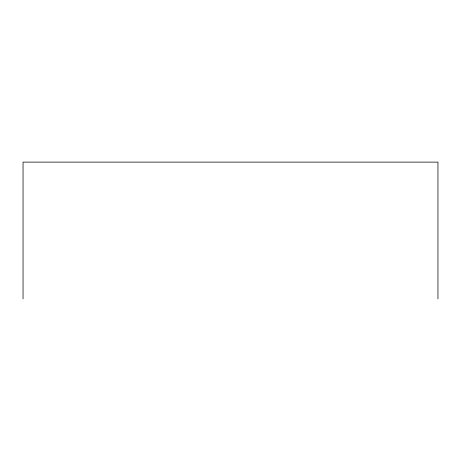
<?xml version="1.0" encoding="UTF-8"?>
<svg xmlns="http://www.w3.org/2000/svg" width="461" height="461" viewBox="0 0 461 461"><rect width="100%" height="100%" fill="white"/><g stroke="black" fill="none" stroke-linecap="round" stroke-linejoin="round"><path stroke-width="0.69" d="M437.95 298.884L437.95 162.116L23.05 162.116L23.05 298.884"/></g></svg>
